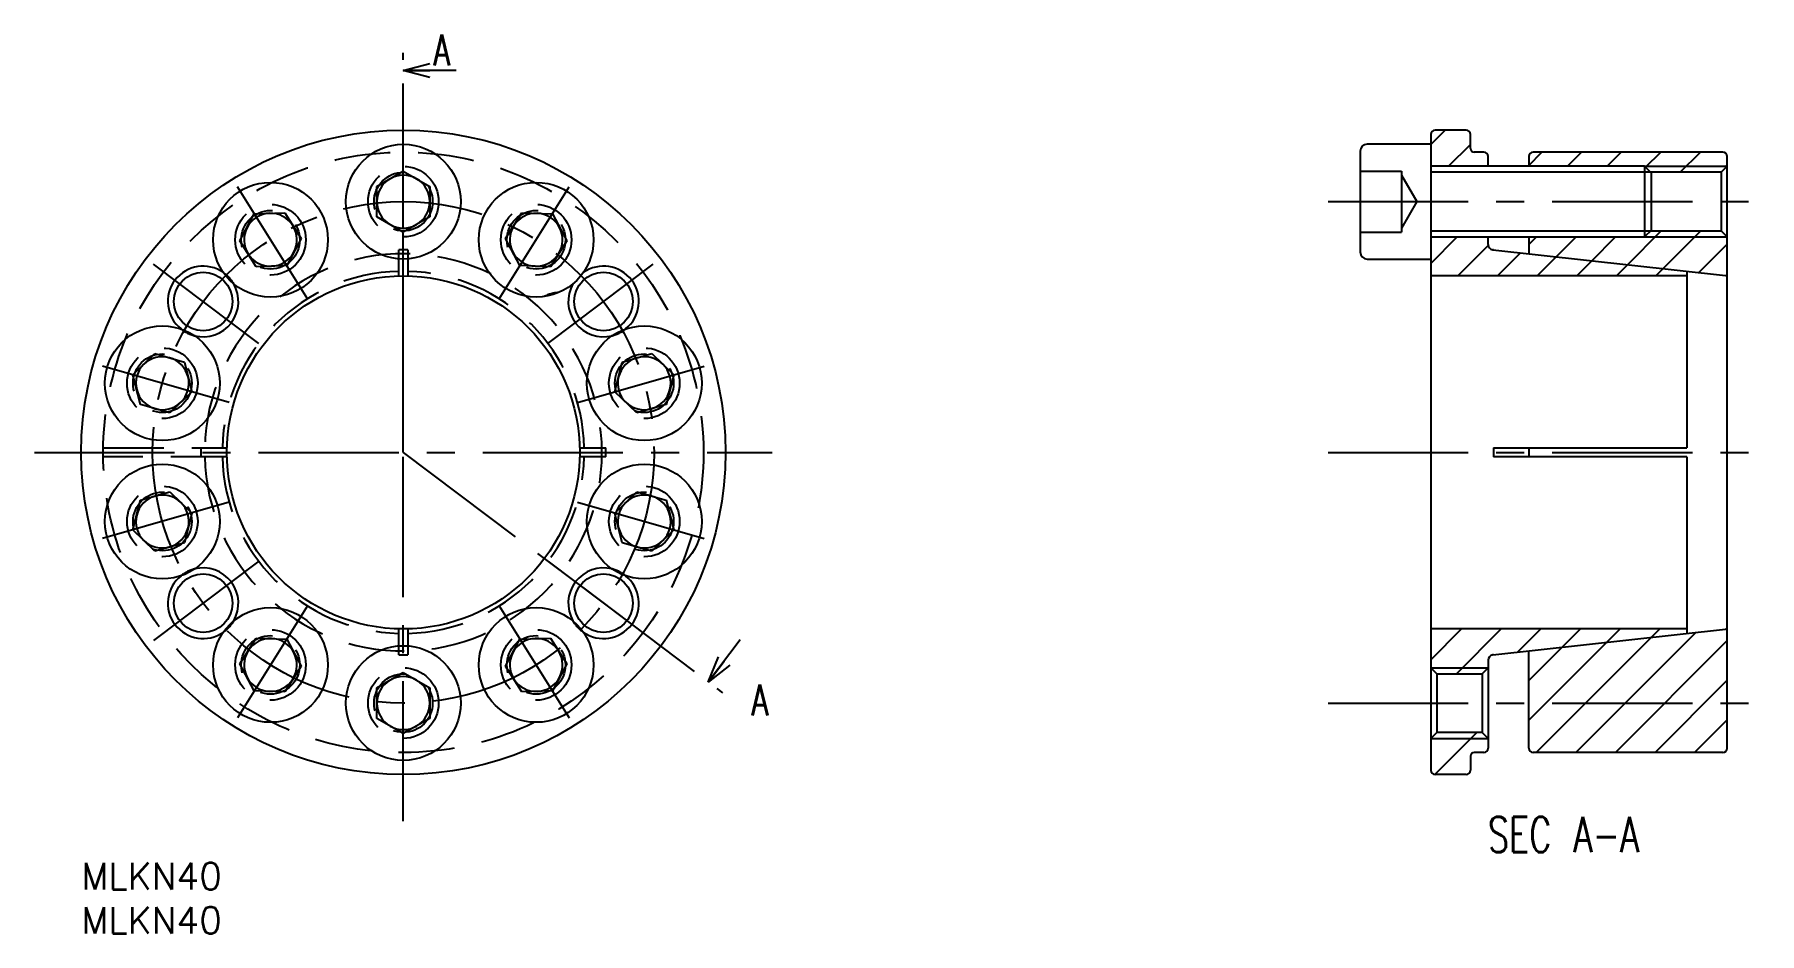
# Model space of a CAD drawing. Extents: x -5 to 190, y -8 to 94.
import ezdxf
from ezdxf.enums import TextEntityAlignment as Align

# ---------------------------------------------------------------- set-up
doc = ezdxf.new("R2010")
doc.units = 0
doc.header["$LTSCALE"] = 0.5
doc.linetypes.add('CENTER', pattern=[50.8, 31.75, -6.35, 6.35, -6.35])
doc.linetypes.add('DASHED', pattern=[19.05, 12.7, -6.35])
for name, color, linetype in [('MSM_CENTER', 1, 'CENTER'), ('MSM_CONTINUOUS', 7, 'CONTINUOUS'), ('MSM_DASHED', 4, 'DASHED'), ('MSM_NARROW', 5, 'CONTINUOUS'), ('MSM_PART_NUMBER', 7, 'CONTINUOUS')]:
    doc.layers.add(name, color=color, linetype=linetype)
doc.styles.get("Standard").update_dxf_attribs({"font": 'txt.shx', "height": 3, "bigfont": 'bigfont.shx'})

msp = doc.modelspace()

# ---------------------------------------------------------------- linework, layer by layer
at = {"layer": 'MSM_CENTER'}
for p, q in [((36.5, 46.5), (36.5, 91.76)), ((36.5, 4.71), (36.5, 88.29)), ((25.63, 63.89), (17.72, 76.56)), ((47.37, 63.89), (55.28, 76.56)), ((141.27, 74.9), (190.15, 74.9)), ((20.12, 58.84), (8.19, 67.83)), ((52.88, 58.84), (64.81, 67.83)), ((16.78, 52.15), (2.43, 56.27)), ((56.22, 52.15), (70.57, 56.27)), ((-5.29, 46.5), (78.29, 46.5)), ((36.5, 46.5), (72.65, 19.26)), ((141.27, 46.5), (190.15, 46.5)), ((16.78, 40.85), (2.43, 36.73)), ((56.22, 40.85), (70.57, 36.73)), ((20.12, 34.16), (8.19, 25.17)), ((52.88, 34.16), (64.81, 25.17)), ((25.63, 29.11), (17.72, 16.44)), ((47.37, 29.11), (55.28, 16.44)), ((141.27, 18.1), (190.15, 18.1))]:
    msp.add_line(p, q, dxfattribs=at)
msp.add_circle((36.5, 46.5), 28.4, dxfattribs=at)
at = {"layer": 'MSM_CONTINUOUS'}
for p, q in [((152.9, 82.5), (152.9, 10.5)), ((156.9, 83), (153.4, 83)), ((157.4, 80.91), (157.4, 82.5)), ((144.9, 80.6), (144.9, 69.2)), ((152.9, 81.4), (145.7, 81.4)), ((158.9, 80.5), (157.81, 80.5)), ((186, 80.5), (164.5, 80.5)), ((33.5, 76.63), (36.5, 78.36)), ((36.5, 78.36), (39.5, 76.63)), ((144.9, 78.36), (149.6, 78.36)), ((149.6, 78.36), (149.6, 71.44)), ((177.13, 78.9), (152.9, 78.9)), ((159.4, 78.9), (159.4, 80)), ((164, 80), (164, 78.9)), ((177.13, 78.9), (177.13, 70.9)), ((177.9, 78.13), (177.13, 78.9)), ((185.82, 78.22), (177.81, 78.22)), ((186.5, 78.9), (185.82, 78.22)), ((185.82, 78.22), (185.82, 71.58)), ((186.5, 13), (186.5, 80)), ((33.5, 73.17), (33.5, 76.63)), ((39.5, 76.63), (39.5, 73.17)), ((149.6, 77.9), (151.33, 74.9)), ((177.9, 71.67), (177.9, 78.13)), ((151.33, 74.9), (149.6, 71.9)), ((17.99, 70.46), (19.61, 73.52)), ((19.61, 73.52), (23.08, 73.64)), ((23.08, 73.64), (24.91, 70.71)), ((36.5, 71.44), (33.5, 73.17)), ((39.5, 73.17), (36.5, 71.44)), ((48.09, 70.71), (49.92, 73.64)), ((49.92, 73.64), (53.39, 73.52)), ((53.39, 73.52), (55.01, 70.46)), ((19.82, 67.53), (17.99, 70.46)), ((24.91, 70.71), (23.29, 67.65)), ((49.71, 67.65), (48.09, 70.71)), ((55.01, 70.46), (53.18, 67.53)), ((144.9, 71.44), (149.6, 71.44)), ((152.9, 70.9), (177.13, 70.9)), ((159.4, 70.05), (159.4, 70.9)), ((164, 70.9), (164, 69)), ((177.9, 71.67), (177.13, 70.9)), ((177.81, 71.58), (185.82, 71.58)), ((185.82, 71.58), (186.5, 70.9)), ((160, 69.44), (159.93, 69.45)), ((159.93, 69.45), (186.28, 66.52)), ((23.29, 67.65), (19.82, 67.53)), ((53.18, 67.53), (49.71, 67.65)), ((145.7, 68.4), (152.9, 68.4)), ((181.9, 66.5), (152.9, 66.5)), ((160, 66.5), (160, 66.49)), ((181.9, 67.01), (181.9, 47)), ((5.87, 55.28), (8.36, 57.69)), ((8.36, 57.69), (11.69, 56.73)), ((11.69, 56.73), (12.53, 53.37)), ((60.47, 53.37), (61.31, 56.73)), ((61.31, 56.73), (64.64, 57.69)), ((64.64, 57.69), (67.13, 55.28)), ((6.71, 51.92), (5.87, 55.28)), ((67.13, 55.28), (66.29, 51.92)), ((12.53, 53.37), (10.04, 50.97)), ((62.96, 50.97), (60.47, 53.37)), ((10.04, 50.97), (6.71, 51.92)), ((66.29, 51.92), (62.96, 50.97)), ((160, 47), (181.9, 47)), ((160, 47), (160, 46)), ((164, 47), (164, 46)), ((181.9, 46), (160, 46)), ((181.9, 46), (181.9, 25.99)), ((5.87, 37.72), (6.71, 41.08)), ((6.71, 41.08), (10.04, 42.03)), ((10.04, 42.03), (12.53, 39.63)), ((60.47, 39.63), (62.96, 42.03)), ((62.96, 42.03), (66.29, 41.08)), ((66.29, 41.08), (67.13, 37.72)), ((12.53, 39.63), (11.69, 36.27)), ((61.31, 36.27), (60.47, 39.63)), ((8.36, 35.31), (5.87, 37.72)), ((67.13, 37.72), (64.64, 35.31)), ((11.69, 36.27), (8.36, 35.31)), ((64.64, 35.31), (61.31, 36.27)), ((17.99, 22.54), (19.82, 25.47)), ((19.82, 25.47), (23.29, 25.35)), ((49.71, 25.35), (53.18, 25.47)), ((53.18, 25.47), (55.01, 22.54)), ((181.9, 26.5), (152.9, 26.5)), ((159.93, 23.55), (186.28, 26.48)), ((23.29, 25.35), (24.91, 22.29)), ((48.09, 22.29), (49.71, 25.35)), ((160, 23.56), (159.93, 23.55)), ((164, 13), (164, 24)), ((19.61, 19.48), (17.99, 22.54)), ((24.91, 22.29), (23.08, 19.36)), ((33.5, 19.83), (36.5, 21.56)), ((36.5, 21.56), (39.5, 19.83)), ((49.92, 19.36), (48.09, 22.29)), ((55.01, 22.54), (53.39, 19.48)), ((152.9, 22.1), (153.58, 21.42)), ((158.72, 21.42), (159.4, 22.1)), ((159.4, 22.95), (159.4, 13)), ((33.5, 16.37), (33.5, 19.83)), ((39.5, 19.83), (39.5, 16.37)), ((153.58, 21.42), (158.72, 21.42)), ((153.58, 21.42), (153.58, 14.78)), ((158.72, 21.42), (158.72, 14.78)), ((23.08, 19.36), (19.61, 19.48)), ((53.39, 19.48), (49.92, 19.36)), ((36.5, 14.64), (33.5, 16.37)), ((39.5, 16.37), (36.5, 14.64)), ((153.58, 14.78), (152.9, 14.1)), ((158.72, 14.78), (153.58, 14.78)), ((159.4, 14.1), (158.72, 14.78)), ((157.4, 12.09), (157.4, 10.5)), ((158.9, 12.5), (157.81, 12.5)), ((186, 12.5), (164.5, 12.5)), ((156.9, 10), (153.4, 10))]:
    msp.add_line(p, q, dxfattribs=at)
for centre, radius in [((36.5, 46.5), 36.5), ((36.5, 74.9), 6.5), ((21.45, 70.58), 6.5), ((51.55, 70.58), 6.5), ((13.82, 63.59), 3.32), ((36.5, 46.5), 20), ((59.18, 63.59), 3.32), ((9.2, 54.33), 6.5), ((63.8, 54.33), 6.5), ((9.2, 38.67), 6.5), ((63.8, 38.67), 6.5), ((13.82, 29.41), 3.32), ((59.18, 29.41), 3.32), ((21.45, 22.42), 6.5), ((51.55, 22.42), 6.5), ((36.5, 18.1), 6.5)]:
    msp.add_circle(centre, radius, dxfattribs=at)
for centre, radius, start, end in [((153.4, 82.5), 0.5, 90, 180), ((156.9, 82.5), 0.5, 0, 90), ((145.7, 80.6), 0.8, 90, 180), ((157.81, 80.91), 0.41, 180, 270), ((158.9, 80), 0.5, 0, 90), ((164.5, 80), 0.5, 90, 180), ((186, 80), 0.5, 0, 90), ((36.5, 74.9), 3, 120, 180), ((36.5, 74.9), 3, 60, 120), ((36.5, 74.9), 3, 0, 60), ((36.5, 74.9), 3, 180, 240), ((36.5, 74.9), 3, 300, 0), ((21.45, 70.58), 3, 92, 152), ((21.45, 70.58), 3, 32, 92), ((51.55, 70.58), 3, 88, 148), ((51.55, 70.58), 3, 28, 88), ((21.45, 70.58), 3, 152, 212), ((21.45, 70.58), 3, 332, 32), ((36.5, 74.9), 3, 240, 300), ((51.55, 70.58), 3, 148, 208), ((51.55, 70.58), 3, 328, 28), ((21.45, 70.58), 3, 212, 272), ((21.45, 70.58), 3, 272, 332), ((51.55, 70.58), 3, 208, 268), ((51.55, 70.58), 3, 268, 328), ((145.7, 69.2), 0.8, 180, 270), ((160, 70.05), 0.6, 180, 263.66), ((186.3, 66.72), 0.2, 263.66, 0), ((9.2, 54.33), 3, 74, 134), ((9.2, 54.33), 3, 14, 74), ((63.8, 54.33), 3, 106, 166), ((63.8, 54.33), 3, 46, 106), ((9.2, 54.33), 3, 134, 194), ((9.2, 54.33), 3, 314, 14), ((63.8, 54.33), 3, 166, 226), ((63.8, 54.33), 3, 346, 46), ((9.2, 54.33), 3, 194, 254), ((63.8, 54.33), 3, 286, 346), ((9.2, 54.33), 3, 254, 314), ((63.8, 54.33), 3, 226, 286), ((9.2, 38.67), 3, 106, 166), ((9.2, 38.67), 3, 46, 106), ((63.8, 38.67), 3, 74, 134), ((63.8, 38.67), 3, 14, 74), ((9.2, 38.67), 3, 166, 226), ((9.2, 38.67), 3, 346, 46), ((63.8, 38.67), 3, 134, 194), ((63.8, 38.67), 3, 314, 14), ((9.2, 38.67), 3, 286, 346), ((63.8, 38.67), 3, 194, 254), ((9.2, 38.67), 3, 226, 286), ((63.8, 38.67), 3, 254, 314), ((21.45, 22.42), 3, 88, 148), ((21.45, 22.42), 3, 28, 88), ((51.55, 22.42), 3, 92, 152), ((51.55, 22.42), 3, 32, 92), ((186.3, 26.28), 0.2, 0, 96.34), ((21.45, 22.42), 3, 148, 208), ((21.45, 22.42), 3, 328, 28), ((51.55, 22.42), 3, 152, 212), ((51.55, 22.42), 3, 332, 32), ((160, 22.95), 0.6, 96.34, 180), ((21.45, 22.42), 3, 208, 268), ((21.45, 22.42), 3, 268, 328), ((36.5, 18.1), 3, 120, 180), ((36.5, 18.1), 3, 60, 120), ((36.5, 18.1), 3, 0, 60), ((51.55, 22.42), 3, 212, 272), ((51.55, 22.42), 3, 272, 332), ((36.5, 18.1), 3, 180, 240), ((36.5, 18.1), 3, 300, 0), ((36.5, 18.1), 3, 240, 300), ((157.81, 12.09), 0.41, 90, 180), ((158.9, 13), 0.5, 270, 360), ((164.5, 13), 0.5, 180, 270), ((186, 13), 0.5, 270, 360), ((153.4, 10.5), 0.5, 180, 270), ((156.9, 10.5), 0.5, 270, 360)]:
    msp.add_arc(centre, radius, start, end, dxfattribs=at)
at = {"layer": 'MSM_DASHED'}
for p, q in [((36, 66.49), (36, 69.44)), ((37, 69.44), (37, 66.49)), ((2.5, 47), (3, 47)), ((3, 47), (16.51, 47)), ((56.49, 47), (59.44, 47)), ((3, 46), (2.5, 46)), ((16.51, 46), (3, 46)), ((59.44, 46), (56.49, 46)), ((36, 23.56), (36, 26.51)), ((37, 26.51), (37, 23.56))]:
    msp.add_line(p, q, dxfattribs=at)
for centre, radius in [((36.5, 46.5), 34), ((36.5, 74.9), 4), ((36.5, 74.9), 3.32), ((21.45, 70.58), 4), ((51.55, 70.58), 4), ((21.45, 70.58), 3.32), ((51.55, 70.58), 3.32), ((9.2, 54.33), 4), ((9.2, 54.33), 3.32), ((63.8, 54.33), 4), ((63.8, 54.33), 3.32), ((9.2, 38.67), 4), ((9.2, 38.67), 3.32), ((63.8, 38.67), 4), ((63.8, 38.67), 3.32), ((21.45, 22.42), 4), ((21.45, 22.42), 3.32), ((51.55, 22.42), 4), ((51.55, 22.42), 3.32), ((36.5, 18.1), 4), ((36.5, 18.1), 3.32)]:
    msp.add_circle(centre, radius, dxfattribs=at)
for centre, radius, start, end in [((36.5, 46.5), 22.5, 181.2733, 178.7267), ((36.5, 46.5), 22.94, 88.7513, 91.2487), ((36.5, 46.5), 20.51, 91.3968, 178.6032), ((13.82, 63.59), 4, 30.1537, 54.8463), ((36.5, 46.5), 20.51, 1.3968, 88.6032), ((54.32, 60.61), 4, 93.1537, 117.8463), ((13.82, 63.59), 4, 231.1537, 255.8463), ((59.18, 63.59), 4, 284.1537, 308.8463), ((36.5, 46.5), 22.94, 178.7513, 181.2487), ((36.5, 46.5), 22.94, 358.7513, 1.2487), ((36.5, 46.5), 20.51, 181.3968, 268.6032), ((36.5, 46.5), 20.51, 271.3968, 358.6032), ((13.82, 29.41), 4, 104.1537, 128.8463), ((59.18, 29.41), 4, 51.1537, 75.8463), ((13.82, 29.41), 4, 305.1537, 329.8463), ((59.18, 29.41), 4, 210.1537, 234.8463), ((36.5, 46.5), 22.94, 268.7513, 271.2487)]:
    msp.add_arc(centre, radius, start, end, dxfattribs=at)
at = {"layer": 'MSM_NARROW'}
for p, q in [((152.9, 81.38), (154.52, 83)), ((154.91, 78.9), (157.4, 81.39)), ((164, 79.01), (165.49, 80.5)), ((168.38, 78.9), (169.98, 80.5)), ((172.87, 78.9), (174.47, 80.5)), ((177.25, 78.79), (178.96, 80.5)), ((181.17, 78.22), (183.45, 80.5)), ((177.81, 78.22), (152.9, 78.22)), ((159.4, 78.9), (159.4, 78.9)), ((177.13, 78.9), (186.5, 78.9)), ((186.34, 78.9), (186.5, 79.06)), ((152.9, 71.58), (177.81, 71.58)), ((152.9, 67.91), (155.89, 70.9)), ((164, 70.03), (164.87, 70.9)), ((167.11, 68.65), (169.36, 70.9)), ((171.15, 68.21), (173.85, 70.9)), ((175.19, 67.76), (179.02, 71.58)), ((177.13, 70.9), (186.5, 70.9)), ((179.24, 67.31), (183.51, 71.58)), ((155.97, 66.49), (159.41, 69.93)), ((160.46, 66.49), (163.07, 69.1)), ((164.95, 66.49), (167.11, 68.65)), ((183.28, 66.86), (186.5, 70.08)), ((169.44, 66.49), (171.15, 68.21)), ((173.93, 66.49), (175.19, 67.76)), ((178.42, 66.49), (179.24, 67.31)), ((152.9, 23.01), (156.4, 26.51)), ((155.8, 21.42), (160.89, 26.51)), ((162.73, 23.86), (165.38, 26.51)), ((164, 20.64), (169.87, 26.51)), ((164, 16.15), (174.36, 26.51)), ((164.84, 12.5), (178.85, 26.51)), ((169.33, 12.5), (182.93, 26.1)), ((173.82, 12.5), (186.5, 25.18)), ((152.9, 22.1), (159.4, 22.1)), ((178.31, 12.5), (186.5, 20.69)), ((182.8, 12.5), (186.5, 16.2)), ((152.9, 14.1), (159.4, 14.1)), ((153.36, 10), (158.14, 14.78))]:
    msp.add_line(p, q, dxfattribs=at)
for centre, start, end in [((13.82, 63.59), 54.8463, 231.1537), ((59.18, 63.59), 308.8463, 125.1537), ((13.82, 63.59), 255.8463, 30.1537), ((59.18, 63.59), 149.8463, 284.1537), ((13.82, 29.41), 329.8463, 104.1537), ((59.18, 29.41), 75.8463, 210.1537), ((13.82, 29.41), 128.8463, 305.1537), ((59.18, 29.41), 234.8463, 51.1537)]:
    msp.add_arc(centre, 4, start, end, dxfattribs=at)
at = {"layer": 'MSM_PART_NUMBER'}
for p, q in [((36.5, 89.76), (39.5, 90.56)), ((42.5, 89.76), (36.5, 89.76)), ((39.5, 88.96), (36.5, 89.76)), ((36.5, 89.76), (39.5, 89.76)), ((74.66, 25.25), (71.05, 20.46)), ((71.05, 20.46), (72.22, 23.34)), ((71.05, 20.46), (72.86, 22.86)), ((73.5, 22.38), (71.05, 20.46))]:
    msp.add_line(p, q, dxfattribs=at)

# ---------------------------------------------------------------- texts
at = {"layer": 'MSM_PART_NUMBER', "width": 0.7}
for p in [(39.92, 93.83), (75.96, 20.21)]:
    msp.add_text('A', height=3.5, dxfattribs=at).set_placement(p, align=Align.TOP_LEFT)
msp.add_text('SEC A-A', height=4, dxfattribs=at).set_placement((159.37, 0), align=Align.BOTTOM_LEFT)
at = {"layer": 'MSM_PART_NUMBER'}
for p in [(0, -3), (0, -8)]:
    msp.add_text('MLKN40', height=3, dxfattribs=at).set_placement(p)

doc.saveas('drawing.dxf')
